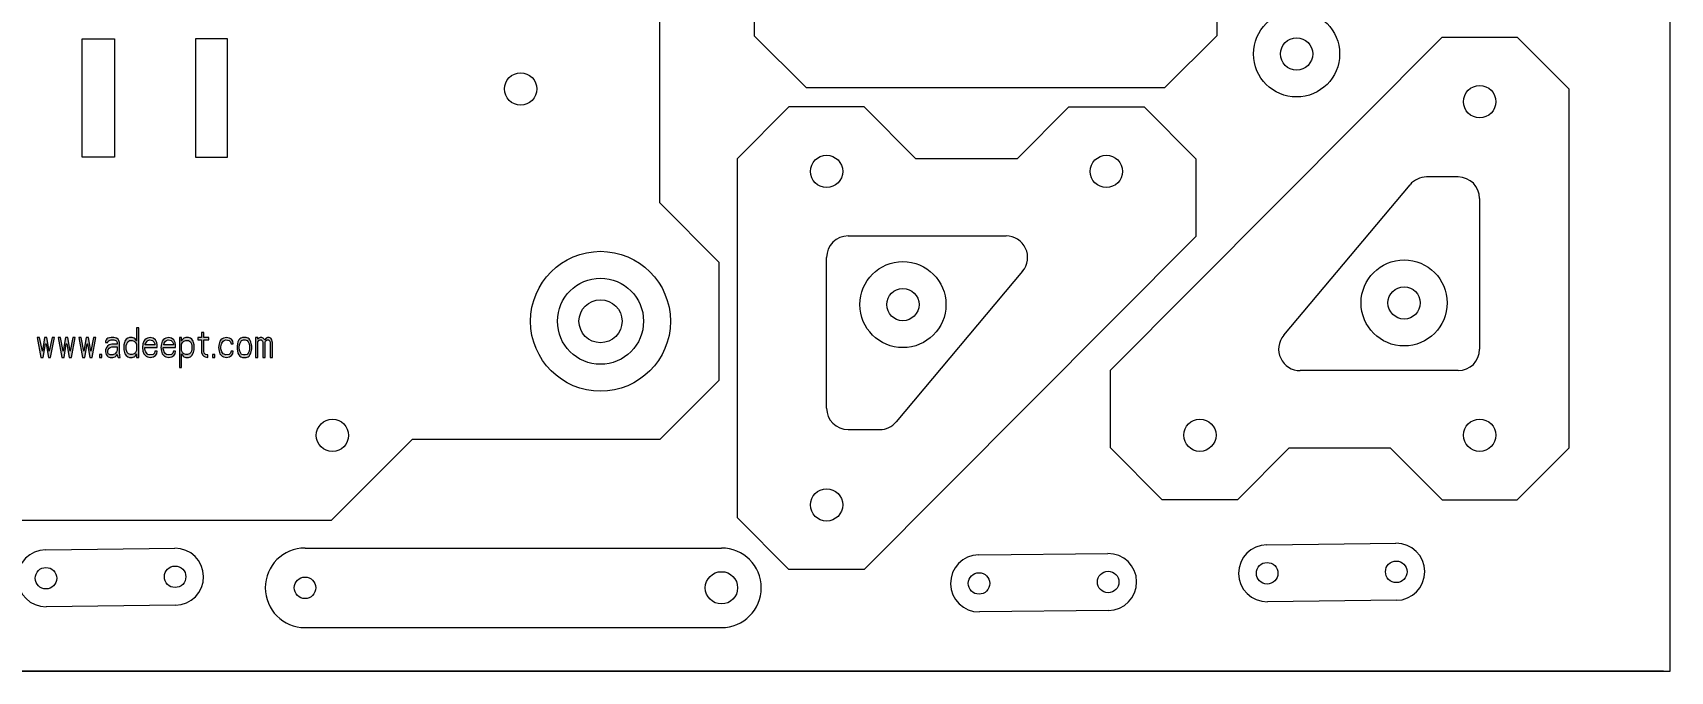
# Model space of a CAD drawing. Header units: millimetres. Extents: x 9121 to 9769, y -4282 to -3493.
# Drawn here: x 9234.3 to 9386.5, y -3815.6 to -3756.3 of the extents above; entities that cross this region are included whole.
import ezdxf

# ---------------------------------------------------------------- set-up
doc = ezdxf.new("R2010")
doc.units = ezdxf.units.MM
doc.header["$LTSCALE"] = 100
doc.header["$PDMODE"] = 3
doc.header["$PDSIZE"] = 8
doc.layers.get('0').update_dxf_attribs({"linetype": 'CONTINUOUS', "lineweight": 5})
doc.layers.get('Defpoints').update_dxf_attribs({"linetype": 'CONTINUOUS', "lineweight": 5})
doc.layers.add('细实线', color=7, linetype='CONTINUOUS', lineweight=5)
doc.styles.get("Standard").update_dxf_attribs({"font": 'iso.shx', "width": 0.85})
doc.dimstyles.new('ISO-25', dxfattribs={"dimtxt": 2.5, "dimasz": 2.5, "dimexe": 1.25, "dimexo": 0.625, "dimtad": 1, "dimtxsty": 'Standard', "dimcen": 2.5, "dimadec": 0, "dimazin": 0, "dimtfac": 1, "dimtmove": 0, "dimatfit": 3, "dimfxl": 1, "dimlwd": -1, "dimlwe": -1, "dimarcsym": 0})

# ---------------------------------------------------------------- blocks, each defined once
blk = doc.blocks.new('*D40')
at = {"layer": 'Defpoints', "color": 0, "transparency": 16777216}
for p in [(9386.52, -3665.64), (9124.13, -3815.64), (9386.52, -3815.64)]:
    blk.add_point(p, dxfattribs=at)
at = {"layer": '细实线', "color": 0, "transparency": 16777216}
for p, q in [((9385.9, -3665.64), (9122.88, -3665.64)), ((9124.13, -3668.14), (9124.13, -3813.14)), ((9385.9, -3815.64), (9122.88, -3815.64))]:
    blk.add_line(p, q, dxfattribs=at)
for points in [[(9123.71, -3668.14), (9124.54, -3668.14), (9124.13, -3665.64)], [(9123.71, -3813.14), (9124.54, -3813.14), (9124.13, -3815.64)]]:
    blk.add_solid(points, dxfattribs=at)
at = {"layer": '细实线', "color": 0, "transparency": 16777216, "insert": (9122.22, -3740.64), "char_height": 2.5, "attachment_point": 5, "rotation": 90}
blk.add_mtext('150', dxfattribs=at)

msp = doc.modelspace()

# ---------------------------------------------------------------- hatches: boundary and pattern name
h = msp.add_hatch(color=256)
h.dxf.hatch_style = 1
h.paths.add_polyline_path([(9235.454, -3784.612), (9235.24, -3785.896), (9234.983, -3784.612), (9234.768, -3784.612), (9235.111, -3786.48), (9235.326, -3786.48), (9235.54, -3785.196), (9235.583, -3785.196), (9235.797, -3786.48), (9236.012, -3786.48), (9236.355, -3784.612), (9236.14, -3784.612), (9235.883, -3785.896), (9235.669, -3784.612)])
h.paths.add_polyline_path([(9236.912, -3784.612), (9236.698, -3784.612), (9237.04, -3786.48), (9237.255, -3786.48), (9237.469, -3785.196), (9237.512, -3785.196), (9237.726, -3786.48), (9237.941, -3786.48), (9238.284, -3784.612), (9238.069, -3784.612), (9237.812, -3785.896), (9237.598, -3784.612), (9237.383, -3784.612), (9237.169, -3785.896)])
h.paths.add_polyline_path([(9238.841, -3784.612), (9238.627, -3784.612), (9238.97, -3786.48), (9239.184, -3786.48), (9239.398, -3785.196), (9239.441, -3785.196), (9239.656, -3786.48), (9239.87, -3786.48), (9240.213, -3784.612), (9239.999, -3784.612), (9239.741, -3785.896), (9239.527, -3784.612), (9239.313, -3784.612), (9239.098, -3785.896)])
h.paths.add_polyline_path([(9240.556, -3786.188), (9240.556, -3786.48), (9240.77, -3786.48), (9240.77, -3786.188)])
h.paths.add_polyline_path([(9241.285, -3785.429), (9241.199, -3785.546), (9241.113, -3785.779), (9241.113, -3785.954), (9241.156, -3786.188), (9241.285, -3786.363), (9241.37, -3786.421), (9241.542, -3786.48), (9241.799, -3786.48), (9242.013, -3786.421), (9242.142, -3786.305), (9242.185, -3786.188), (9242.228, -3786.363), (9242.271, -3786.48), (9242.485, -3786.48), (9242.442, -3786.305), (9242.399, -3786.013), (9242.399, -3785.079), (9242.356, -3784.904), (9242.271, -3784.787), (9242.142, -3784.67), (9241.885, -3784.612), (9241.628, -3784.612), (9241.327, -3784.67), (9241.242, -3784.729), (9241.156, -3784.845), (9241.113, -3784.962), (9241.113, -3785.079), (9241.327, -3785.079), (9241.37, -3784.962), (9241.456, -3784.904), (9241.628, -3784.845), (9241.885, -3784.845), (9242.056, -3784.904), (9242.142, -3784.962), (9242.185, -3785.079), (9242.185, -3785.254), (9241.713, -3785.254), (9241.456, -3785.312)])
h.paths.add_polyline_path([(9241.37, -3785.721), (9241.456, -3785.604), (9241.542, -3785.546), (9241.713, -3785.487), (9242.185, -3785.487), (9242.185, -3785.838), (9242.142, -3785.954), (9242.013, -3786.13), (9241.799, -3786.246), (9241.542, -3786.246), (9241.37, -3786.13), (9241.327, -3786.013), (9241.327, -3785.896)], flags=16)
h.paths.add_polyline_path([(9243.042, -3784.787), (9242.914, -3784.962), (9242.871, -3785.079), (9242.828, -3785.312), (9242.828, -3785.779), (9242.871, -3786.013), (9242.914, -3786.13), (9243.042, -3786.305), (9243.171, -3786.421), (9243.342, -3786.48), (9243.6, -3786.48), (9243.771, -3786.421), (9243.857, -3786.363), (9243.943, -3786.246), (9243.985, -3786.13), (9243.985, -3786.48), (9244.2, -3786.48), (9244.2, -3783.736), (9243.985, -3783.736), (9243.985, -3784.962), (9243.943, -3784.845), (9243.857, -3784.729), (9243.771, -3784.67), (9243.6, -3784.612), (9243.342, -3784.612), (9243.171, -3784.67)])
h.paths.add_polyline_path([(9243.171, -3785.02), (9243.342, -3784.904), (9243.6, -3784.904), (9243.771, -3784.962), (9243.9, -3785.079), (9243.985, -3785.254), (9243.985, -3785.838), (9243.9, -3786.013), (9243.771, -3786.13), (9243.6, -3786.188), (9243.428, -3786.188), (9243.257, -3786.13), (9243.128, -3786.013), (9243.042, -3785.721), (9243.042, -3785.371), (9243.085, -3785.196)], flags=16)
h.paths.add_polyline_path([(9244.671, -3784.962), (9244.586, -3785.196), (9244.543, -3785.546), (9244.586, -3785.896), (9244.671, -3786.13), (9244.757, -3786.246), (9244.886, -3786.363), (9245.014, -3786.421), (9245.272, -3786.48), (9245.572, -3786.421), (9245.743, -3786.305), (9245.872, -3786.13), (9245.915, -3785.896), (9245.7, -3785.896), (9245.657, -3786.071), (9245.529, -3786.188), (9245.229, -3786.246), (9245.057, -3786.188), (9244.971, -3786.13), (9244.843, -3785.954), (9244.8, -3785.838), (9244.757, -3785.663), (9244.757, -3785.546), (9245.915, -3785.546), (9245.915, -3785.312), (9245.872, -3785.079), (9245.743, -3784.845), (9245.529, -3784.67), (9245.272, -3784.612), (9245.014, -3784.67), (9244.886, -3784.729), (9244.757, -3784.845)])
h.paths.add_polyline_path([(9244.843, -3785.137), (9244.971, -3784.962), (9245.057, -3784.904), (9245.229, -3784.845), (9245.486, -3784.904), (9245.614, -3785.02), (9245.7, -3785.196), (9245.7, -3785.312), (9244.8, -3785.312), (9244.8, -3785.254)], flags=16)
h.paths.add_polyline_path([(9246.472, -3784.845), (9246.386, -3784.962), (9246.3, -3785.196), (9246.258, -3785.546), (9246.3, -3785.896), (9246.386, -3786.13), (9246.472, -3786.246), (9246.601, -3786.363), (9246.729, -3786.421), (9246.986, -3786.48), (9247.286, -3786.421), (9247.458, -3786.305), (9247.587, -3786.13), (9247.629, -3785.896), (9247.415, -3785.896), (9247.372, -3786.071), (9247.244, -3786.188), (9246.943, -3786.246), (9246.772, -3786.188), (9246.686, -3786.13), (9246.558, -3785.954), (9246.515, -3785.838), (9246.472, -3785.663), (9246.472, -3785.546), (9247.629, -3785.546), (9247.629, -3785.312), (9247.587, -3785.079), (9247.458, -3784.845), (9247.244, -3784.67), (9246.986, -3784.612), (9246.729, -3784.67), (9246.601, -3784.729)])
h.paths.add_polyline_path([(9246.515, -3785.312), (9246.515, -3785.254), (9246.558, -3785.137), (9246.686, -3784.962), (9246.772, -3784.904), (9246.943, -3784.845), (9247.201, -3784.904), (9247.329, -3785.02), (9247.415, -3785.196), (9247.415, -3785.312)], flags=16)
h.paths.add_polyline_path([(9248.573, -3784.612), (9248.401, -3784.67), (9248.315, -3784.729), (9248.23, -3784.845), (9248.187, -3784.962), (9248.187, -3784.612), (9247.972, -3784.612), (9247.972, -3787.414), (9248.187, -3787.414), (9248.187, -3786.13), (9248.23, -3786.246), (9248.315, -3786.363), (9248.401, -3786.421), (9248.573, -3786.48), (9248.83, -3786.48), (9249.001, -3786.421), (9249.13, -3786.305), (9249.301, -3786.013), (9249.344, -3785.779), (9249.344, -3785.312), (9249.301, -3785.079), (9249.258, -3784.962), (9249.13, -3784.787), (9249.001, -3784.67), (9248.83, -3784.612)])
h.paths.add_polyline_path([(9248.83, -3784.904), (9249.001, -3785.02), (9249.087, -3785.196), (9249.13, -3785.371), (9249.13, -3785.721), (9249.087, -3785.896), (9249.044, -3786.013), (9248.915, -3786.13), (9248.744, -3786.188), (9248.573, -3786.188), (9248.401, -3786.13), (9248.272, -3786.013), (9248.187, -3785.838), (9248.187, -3785.254), (9248.272, -3785.079), (9248.401, -3784.962), (9248.573, -3784.904)], flags=16)
h.paths.add_polyline_path([(9250.03, -3784.145), (9250.03, -3784.612), (9249.687, -3784.612), (9249.687, -3784.845), (9250.03, -3784.845), (9250.03, -3786.013), (9250.116, -3786.246), (9250.244, -3786.363), (9250.373, -3786.421), (9250.63, -3786.48), (9250.63, -3786.246), (9250.416, -3786.188), (9250.287, -3786.071), (9250.244, -3785.896), (9250.244, -3784.845), (9250.716, -3784.845), (9250.716, -3784.612), (9250.244, -3784.612), (9250.244, -3784.145)])
h.paths.add_polyline_path([(9251.059, -3786.188), (9251.059, -3786.48), (9251.273, -3786.48), (9251.273, -3786.188)])
h.paths.add_polyline_path([(9251.916, -3785.954), (9251.831, -3785.663), (9251.831, -3785.487), (9251.874, -3785.254), (9251.916, -3785.137), (9252.045, -3784.962), (9252.131, -3784.904), (9252.302, -3784.845), (9252.602, -3784.904), (9252.731, -3785.02), (9252.774, -3785.196), (9252.988, -3785.196), (9252.945, -3784.962), (9252.817, -3784.787), (9252.645, -3784.67), (9252.345, -3784.612), (9252.088, -3784.67), (9251.959, -3784.729), (9251.831, -3784.845), (9251.745, -3784.962), (9251.659, -3785.196), (9251.616, -3785.546), (9251.659, -3785.896), (9251.745, -3786.13), (9251.831, -3786.246), (9251.959, -3786.363), (9252.088, -3786.421), (9252.345, -3786.48), (9252.645, -3786.421), (9252.817, -3786.305), (9252.945, -3786.13), (9252.988, -3785.896), (9252.774, -3785.896), (9252.731, -3786.071), (9252.602, -3786.188), (9252.302, -3786.246), (9252.045, -3786.13)])
h.paths.add_polyline_path([(9253.588, -3784.729), (9253.503, -3784.845), (9253.417, -3785.02), (9253.374, -3785.196), (9253.331, -3785.429), (9253.331, -3785.663), (9253.417, -3786.071), (9253.503, -3786.246), (9253.588, -3786.363), (9253.674, -3786.421), (9253.846, -3786.48), (9254.189, -3786.48), (9254.36, -3786.421), (9254.446, -3786.363), (9254.531, -3786.246), (9254.617, -3786.071), (9254.703, -3785.663), (9254.703, -3785.429), (9254.66, -3785.196), (9254.617, -3785.02), (9254.531, -3784.845), (9254.446, -3784.729), (9254.36, -3784.67), (9254.189, -3784.612), (9253.846, -3784.612), (9253.674, -3784.67)])
h.paths.add_polyline_path([(9253.588, -3785.896), (9253.545, -3785.663), (9253.545, -3785.429), (9253.588, -3785.196), (9253.674, -3785.02), (9253.76, -3784.904), (9253.931, -3784.845), (9254.103, -3784.845), (9254.274, -3784.904), (9254.36, -3785.02), (9254.446, -3785.196), (9254.489, -3785.429), (9254.489, -3785.663), (9254.446, -3785.896), (9254.36, -3786.071), (9254.274, -3786.188), (9254.103, -3786.246), (9253.931, -3786.246), (9253.76, -3786.188), (9253.674, -3786.071)], flags=16)
h.paths.add_polyline_path([(9255.046, -3784.612), (9255.046, -3786.48), (9255.26, -3786.48), (9255.26, -3785.02), (9255.346, -3784.904), (9255.475, -3784.845), (9255.56, -3784.845), (9255.646, -3784.904), (9255.689, -3784.962), (9255.732, -3785.079), (9255.732, -3786.48), (9255.946, -3786.48), (9255.946, -3785.079), (9255.989, -3784.962), (9256.032, -3784.904), (9256.118, -3784.845), (9256.246, -3784.845), (9256.332, -3784.904), (9256.375, -3784.962), (9256.418, -3785.079), (9256.418, -3786.48), (9256.632, -3786.48), (9256.632, -3785.079), (9256.546, -3784.787), (9256.461, -3784.67), (9256.332, -3784.612), (9256.161, -3784.612), (9256.032, -3784.67), (9255.903, -3784.845), (9255.775, -3784.67), (9255.646, -3784.612), (9255.475, -3784.612), (9255.346, -3784.67), (9255.26, -3784.787), (9255.26, -3784.612)])

# ---------------------------------------------------------------- linework, layer by layer
for p, q in [((9238.943, -3767.859), (9238.943, -3756.859)), ((9238.943, -3756.859), (9241.943, -3756.859)), ((9241.943, -3756.859), (9241.943, -3767.859)), ((9252.458, -3756.859), (9249.458, -3756.859)), ((9249.458, -3756.859), (9249.458, -3767.859)), ((9252.458, -3767.859), (9252.458, -3756.859)), ((9241.943, -3767.859), (9238.943, -3767.859)), ((9249.458, -3767.859), (9252.458, -3767.859))]:
    msp.add_line(p, q)
at = {"linetype": 'Continuous'}
for p, q in [((9243.985, -3783.736), (9243.985, -3784.962)), ((9244.2, -3783.736), (9243.985, -3783.736)), ((9244.2, -3786.48), (9244.2, -3783.736)), ((9250.244, -3784.145), (9250.03, -3784.145)), ((9250.03, -3784.145), (9250.03, -3784.612)), ((9250.244, -3784.612), (9250.244, -3784.145)), ((9234.768, -3784.612), (9235.111, -3786.48)), ((9234.983, -3784.612), (9234.768, -3784.612)), ((9235.24, -3785.896), (9234.983, -3784.612)), ((9235.454, -3784.612), (9235.24, -3785.896)), ((9235.326, -3786.48), (9235.54, -3785.196)), ((9235.669, -3784.612), (9235.454, -3784.612)), ((9235.54, -3785.196), (9235.583, -3785.196)), ((9235.583, -3785.196), (9235.797, -3786.48)), ((9235.883, -3785.896), (9235.669, -3784.612)), ((9236.14, -3784.612), (9235.883, -3785.896)), ((9236.012, -3786.48), (9236.355, -3784.612)), ((9236.355, -3784.612), (9236.14, -3784.612)), ((9236.698, -3784.612), (9237.04, -3786.48)), ((9236.912, -3784.612), (9236.698, -3784.612)), ((9237.169, -3785.896), (9236.912, -3784.612)), ((9237.383, -3784.612), (9237.169, -3785.896)), ((9237.255, -3786.48), (9237.469, -3785.196)), ((9237.598, -3784.612), (9237.383, -3784.612)), ((9237.469, -3785.196), (9237.512, -3785.196)), ((9237.512, -3785.196), (9237.726, -3786.48)), ((9237.812, -3785.896), (9237.598, -3784.612)), ((9238.069, -3784.612), (9237.812, -3785.896)), ((9237.941, -3786.48), (9238.284, -3784.612)), ((9238.284, -3784.612), (9238.069, -3784.612)), ((9238.627, -3784.612), (9238.97, -3786.48)), ((9238.841, -3784.612), (9238.627, -3784.612)), ((9239.098, -3785.896), (9238.841, -3784.612)), ((9239.313, -3784.612), (9239.098, -3785.896)), ((9239.184, -3786.48), (9239.398, -3785.196)), ((9239.527, -3784.612), (9239.313, -3784.612)), ((9239.398, -3785.196), (9239.441, -3785.196)), ((9239.441, -3785.196), (9239.656, -3786.48)), ((9239.741, -3785.896), (9239.527, -3784.612)), ((9239.999, -3784.612), (9239.741, -3785.896)), ((9239.87, -3786.48), (9240.213, -3784.612)), ((9240.213, -3784.612), (9239.999, -3784.612)), ((9241.156, -3784.845), (9241.113, -3784.962)), ((9241.113, -3784.962), (9241.113, -3785.079)), ((9241.113, -3785.079), (9241.327, -3785.079)), ((9241.199, -3785.546), (9241.113, -3785.779)), ((9241.113, -3785.779), (9241.113, -3785.954)), ((9241.113, -3785.954), (9241.156, -3786.188)), ((9241.242, -3784.729), (9241.156, -3784.845)), ((9241.285, -3785.429), (9241.199, -3785.546)), ((9241.327, -3784.67), (9241.242, -3784.729)), ((9241.456, -3785.312), (9241.285, -3785.429)), ((9241.628, -3784.612), (9241.327, -3784.67)), ((9241.327, -3785.079), (9241.37, -3784.962)), ((9241.327, -3785.896), (9241.37, -3785.721)), ((9241.327, -3786.013), (9241.327, -3785.896)), ((9241.37, -3786.13), (9241.327, -3786.013)), ((9241.37, -3784.962), (9241.456, -3784.904)), ((9241.37, -3785.721), (9241.456, -3785.604)), ((9241.456, -3784.904), (9241.628, -3784.845)), ((9241.713, -3785.254), (9241.456, -3785.312)), ((9241.456, -3785.604), (9241.542, -3785.546)), ((9241.542, -3785.546), (9241.713, -3785.487)), ((9241.885, -3784.612), (9241.628, -3784.612)), ((9241.628, -3784.845), (9241.885, -3784.845)), ((9242.185, -3785.254), (9241.713, -3785.254)), ((9241.713, -3785.487), (9242.185, -3785.487)), ((9242.142, -3784.67), (9241.885, -3784.612)), ((9241.885, -3784.845), (9242.056, -3784.904)), ((9242.142, -3785.954), (9242.013, -3786.13)), ((9242.056, -3784.904), (9242.142, -3784.962)), ((9242.271, -3784.787), (9242.142, -3784.67)), ((9242.142, -3784.962), (9242.185, -3785.079)), ((9242.185, -3785.838), (9242.142, -3785.954)), ((9242.185, -3785.079), (9242.185, -3785.254)), ((9242.185, -3785.487), (9242.185, -3785.838)), ((9242.356, -3784.904), (9242.271, -3784.787)), ((9242.399, -3785.079), (9242.356, -3784.904)), ((9242.399, -3786.013), (9242.399, -3785.079)), ((9242.442, -3786.305), (9242.399, -3786.013)), ((9242.871, -3785.079), (9242.828, -3785.312)), ((9242.828, -3785.312), (9242.828, -3785.779)), ((9242.828, -3785.779), (9242.871, -3786.013)), ((9242.914, -3784.962), (9242.871, -3785.079)), ((9242.871, -3786.013), (9242.914, -3786.13)), ((9243.042, -3784.787), (9242.914, -3784.962)), ((9243.171, -3784.67), (9243.042, -3784.787)), ((9243.042, -3785.371), (9243.085, -3785.196)), ((9243.042, -3785.721), (9243.042, -3785.371)), ((9243.128, -3786.013), (9243.042, -3785.721)), ((9243.085, -3785.196), (9243.171, -3785.02)), ((9243.257, -3786.13), (9243.128, -3786.013)), ((9243.342, -3784.612), (9243.171, -3784.67)), ((9243.171, -3785.02), (9243.342, -3784.904)), ((9243.6, -3784.612), (9243.342, -3784.612)), ((9243.342, -3784.904), (9243.6, -3784.904)), ((9243.771, -3784.67), (9243.6, -3784.612)), ((9243.6, -3784.904), (9243.771, -3784.962)), ((9243.857, -3784.729), (9243.771, -3784.67)), ((9243.771, -3784.962), (9243.9, -3785.079)), ((9243.9, -3786.013), (9243.771, -3786.13)), ((9243.943, -3784.845), (9243.857, -3784.729)), ((9243.9, -3785.079), (9243.985, -3785.254)), ((9243.985, -3785.838), (9243.9, -3786.013)), ((9243.985, -3784.962), (9243.943, -3784.845)), ((9243.985, -3785.254), (9243.985, -3785.838)), ((9244.586, -3785.196), (9244.543, -3785.546)), ((9244.543, -3785.546), (9244.586, -3785.896)), ((9244.671, -3784.962), (9244.586, -3785.196)), ((9244.586, -3785.896), (9244.671, -3786.13)), ((9244.757, -3784.845), (9244.671, -3784.962)), ((9244.886, -3784.729), (9244.757, -3784.845)), ((9244.757, -3785.663), (9244.757, -3785.546)), ((9244.757, -3785.546), (9245.915, -3785.546)), ((9244.8, -3785.838), (9244.757, -3785.663)), ((9244.8, -3785.254), (9244.843, -3785.137)), ((9244.8, -3785.312), (9244.8, -3785.254)), ((9245.7, -3785.312), (9244.8, -3785.312)), ((9244.843, -3785.954), (9244.8, -3785.838)), ((9244.843, -3785.137), (9244.971, -3784.962)), ((9244.971, -3786.13), (9244.843, -3785.954)), ((9245.014, -3784.67), (9244.886, -3784.729)), ((9244.971, -3784.962), (9245.057, -3784.904)), ((9245.272, -3784.612), (9245.014, -3784.67)), ((9245.057, -3784.904), (9245.229, -3784.845)), ((9245.229, -3784.845), (9245.486, -3784.904)), ((9245.529, -3784.67), (9245.272, -3784.612)), ((9245.486, -3784.904), (9245.614, -3785.02)), ((9245.743, -3784.845), (9245.529, -3784.67)), ((9245.614, -3785.02), (9245.7, -3785.196)), ((9245.7, -3785.896), (9245.657, -3786.071)), ((9245.7, -3785.196), (9245.7, -3785.312)), ((9245.915, -3785.896), (9245.7, -3785.896)), ((9245.872, -3785.079), (9245.743, -3784.845)), ((9245.915, -3785.312), (9245.872, -3785.079)), ((9245.872, -3786.13), (9245.915, -3785.896)), ((9245.915, -3785.546), (9245.915, -3785.312)), ((9246.3, -3785.196), (9246.258, -3785.546)), ((9246.258, -3785.546), (9246.3, -3785.896)), ((9246.386, -3784.962), (9246.3, -3785.196)), ((9246.3, -3785.896), (9246.386, -3786.13)), ((9246.472, -3784.845), (9246.386, -3784.962)), ((9246.601, -3784.729), (9246.472, -3784.845)), ((9246.472, -3785.546), (9247.629, -3785.546)), ((9246.472, -3785.663), (9246.472, -3785.546)), ((9246.515, -3785.838), (9246.472, -3785.663)), ((9246.515, -3785.254), (9246.558, -3785.137)), ((9246.515, -3785.312), (9246.515, -3785.254)), ((9247.415, -3785.312), (9246.515, -3785.312)), ((9246.558, -3785.954), (9246.515, -3785.838)), ((9246.558, -3785.137), (9246.686, -3784.962)), ((9246.686, -3786.13), (9246.558, -3785.954)), ((9246.729, -3784.67), (9246.601, -3784.729)), ((9246.686, -3784.962), (9246.772, -3784.904)), ((9246.986, -3784.612), (9246.729, -3784.67)), ((9246.772, -3784.904), (9246.943, -3784.845)), ((9246.943, -3784.845), (9247.201, -3784.904)), ((9247.244, -3784.67), (9246.986, -3784.612)), ((9247.201, -3784.904), (9247.329, -3785.02)), ((9247.458, -3784.845), (9247.244, -3784.67)), ((9247.329, -3785.02), (9247.415, -3785.196)), ((9247.415, -3785.896), (9247.372, -3786.071)), ((9247.415, -3785.196), (9247.415, -3785.312)), ((9247.629, -3785.896), (9247.415, -3785.896)), ((9247.587, -3785.079), (9247.458, -3784.845)), ((9247.629, -3785.312), (9247.587, -3785.079)), ((9247.587, -3786.13), (9247.629, -3785.896)), ((9247.629, -3785.546), (9247.629, -3785.312)), ((9248.187, -3784.612), (9247.972, -3784.612)), ((9247.972, -3784.612), (9247.972, -3787.414)), ((9248.187, -3784.962), (9248.187, -3784.612)), ((9248.23, -3784.845), (9248.187, -3784.962)), ((9248.187, -3785.254), (9248.272, -3785.079)), ((9248.187, -3785.838), (9248.187, -3785.254)), ((9248.272, -3786.013), (9248.187, -3785.838)), ((9248.315, -3784.729), (9248.23, -3784.845)), ((9248.272, -3785.079), (9248.401, -3784.962)), ((9248.401, -3786.13), (9248.272, -3786.013)), ((9248.401, -3784.67), (9248.315, -3784.729)), ((9248.573, -3784.612), (9248.401, -3784.67)), ((9248.401, -3784.962), (9248.573, -3784.904)), ((9248.83, -3784.612), (9248.573, -3784.612)), ((9248.573, -3784.904), (9248.83, -3784.904)), ((9249.001, -3784.67), (9248.83, -3784.612)), ((9248.83, -3784.904), (9249.001, -3785.02)), ((9249.044, -3786.013), (9248.915, -3786.13)), ((9249.13, -3784.787), (9249.001, -3784.67)), ((9249.001, -3785.02), (9249.087, -3785.196)), ((9249.087, -3785.896), (9249.044, -3786.013)), ((9249.087, -3785.196), (9249.13, -3785.371)), ((9249.13, -3785.721), (9249.087, -3785.896)), ((9249.258, -3784.962), (9249.13, -3784.787)), ((9249.13, -3785.371), (9249.13, -3785.721)), ((9249.13, -3786.305), (9249.301, -3786.013)), ((9249.301, -3785.079), (9249.258, -3784.962)), ((9249.344, -3785.312), (9249.301, -3785.079)), ((9249.301, -3786.013), (9249.344, -3785.779)), ((9249.344, -3785.779), (9249.344, -3785.312)), ((9250.03, -3784.612), (9249.687, -3784.612)), ((9249.687, -3784.612), (9249.687, -3784.845)), ((9249.687, -3784.845), (9250.03, -3784.845)), ((9250.03, -3784.845), (9250.03, -3786.013)), ((9250.03, -3786.013), (9250.116, -3786.246)), ((9250.716, -3784.612), (9250.244, -3784.612)), ((9250.244, -3784.845), (9250.716, -3784.845)), ((9250.244, -3785.896), (9250.244, -3784.845)), ((9250.287, -3786.071), (9250.244, -3785.896)), ((9250.716, -3784.845), (9250.716, -3784.612)), ((9251.659, -3785.196), (9251.616, -3785.546)), ((9251.616, -3785.546), (9251.659, -3785.896)), ((9251.745, -3784.962), (9251.659, -3785.196)), ((9251.659, -3785.896), (9251.745, -3786.13)), ((9251.831, -3784.845), (9251.745, -3784.962)), ((9251.959, -3784.729), (9251.831, -3784.845)), ((9251.831, -3785.487), (9251.874, -3785.254)), ((9251.831, -3785.663), (9251.831, -3785.487)), ((9251.916, -3785.954), (9251.831, -3785.663)), ((9251.874, -3785.254), (9251.916, -3785.137)), ((9251.916, -3785.137), (9252.045, -3784.962)), ((9252.045, -3786.13), (9251.916, -3785.954)), ((9252.088, -3784.67), (9251.959, -3784.729)), ((9252.045, -3784.962), (9252.131, -3784.904)), ((9252.345, -3784.612), (9252.088, -3784.67)), ((9252.131, -3784.904), (9252.302, -3784.845)), ((9252.302, -3784.845), (9252.602, -3784.904)), ((9252.645, -3784.67), (9252.345, -3784.612)), ((9252.602, -3784.904), (9252.731, -3785.02)), ((9252.817, -3784.787), (9252.645, -3784.67)), ((9252.731, -3785.02), (9252.774, -3785.196)), ((9252.774, -3785.896), (9252.731, -3786.071)), ((9252.774, -3785.196), (9252.988, -3785.196)), ((9252.988, -3785.896), (9252.774, -3785.896)), ((9252.945, -3784.962), (9252.817, -3784.787)), ((9252.988, -3785.196), (9252.945, -3784.962)), ((9252.945, -3786.13), (9252.988, -3785.896)), ((9253.374, -3785.196), (9253.331, -3785.429)), ((9253.331, -3785.429), (9253.331, -3785.663)), ((9253.331, -3785.663), (9253.417, -3786.071)), ((9253.417, -3785.02), (9253.374, -3785.196)), ((9253.503, -3784.845), (9253.417, -3785.02)), ((9253.588, -3784.729), (9253.503, -3784.845)), ((9253.545, -3785.429), (9253.588, -3785.196)), ((9253.545, -3785.663), (9253.545, -3785.429)), ((9253.588, -3785.896), (9253.545, -3785.663)), ((9253.674, -3784.67), (9253.588, -3784.729)), ((9253.588, -3785.196), (9253.674, -3785.02)), ((9253.674, -3786.071), (9253.588, -3785.896)), ((9253.846, -3784.612), (9253.674, -3784.67)), ((9253.674, -3785.02), (9253.76, -3784.904)), ((9253.76, -3784.904), (9253.931, -3784.845)), ((9254.189, -3784.612), (9253.846, -3784.612)), ((9253.931, -3784.845), (9254.103, -3784.845)), ((9254.103, -3784.845), (9254.274, -3784.904)), ((9254.36, -3784.67), (9254.189, -3784.612)), ((9254.274, -3784.904), (9254.36, -3785.02)), ((9254.446, -3784.729), (9254.36, -3784.67)), ((9254.36, -3785.02), (9254.446, -3785.196)), ((9254.446, -3785.896), (9254.36, -3786.071)), ((9254.531, -3784.845), (9254.446, -3784.729)), ((9254.446, -3785.196), (9254.489, -3785.429)), ((9254.489, -3785.663), (9254.446, -3785.896)), ((9254.489, -3785.429), (9254.489, -3785.663)), ((9254.617, -3785.02), (9254.531, -3784.845)), ((9254.66, -3785.196), (9254.617, -3785.02)), ((9254.617, -3786.071), (9254.703, -3785.663)), ((9254.703, -3785.429), (9254.66, -3785.196)), ((9254.703, -3785.663), (9254.703, -3785.429)), ((9255.26, -3784.612), (9255.046, -3784.612)), ((9255.046, -3784.612), (9255.046, -3786.48)), ((9255.26, -3784.787), (9255.26, -3784.612)), ((9255.346, -3784.67), (9255.26, -3784.787)), ((9255.26, -3785.02), (9255.346, -3784.904)), ((9255.26, -3786.48), (9255.26, -3785.02)), ((9255.475, -3784.612), (9255.346, -3784.67)), ((9255.346, -3784.904), (9255.475, -3784.845)), ((9255.646, -3784.612), (9255.475, -3784.612)), ((9255.475, -3784.845), (9255.56, -3784.845)), ((9255.56, -3784.845), (9255.646, -3784.904)), ((9255.775, -3784.67), (9255.646, -3784.612)), ((9255.646, -3784.904), (9255.689, -3784.962)), ((9255.689, -3784.962), (9255.732, -3785.079)), ((9255.732, -3785.079), (9255.732, -3786.48)), ((9255.903, -3784.845), (9255.775, -3784.67)), ((9256.032, -3784.67), (9255.903, -3784.845)), ((9255.946, -3785.079), (9255.989, -3784.962)), ((9255.946, -3786.48), (9255.946, -3785.079)), ((9255.989, -3784.962), (9256.032, -3784.904)), ((9256.161, -3784.612), (9256.032, -3784.67)), ((9256.032, -3784.904), (9256.118, -3784.845)), ((9256.118, -3784.845), (9256.246, -3784.845)), ((9256.332, -3784.612), (9256.161, -3784.612)), ((9256.246, -3784.845), (9256.332, -3784.904)), ((9256.461, -3784.67), (9256.332, -3784.612)), ((9256.332, -3784.904), (9256.375, -3784.962)), ((9256.375, -3784.962), (9256.418, -3785.079)), ((9256.418, -3785.079), (9256.418, -3786.48)), ((9256.546, -3784.787), (9256.461, -3784.67)), ((9256.632, -3785.079), (9256.546, -3784.787)), ((9256.632, -3786.48), (9256.632, -3785.079)), ((9235.111, -3786.48), (9235.326, -3786.48)), ((9235.797, -3786.48), (9236.012, -3786.48)), ((9237.04, -3786.48), (9237.255, -3786.48)), ((9237.726, -3786.48), (9237.941, -3786.48)), ((9238.97, -3786.48), (9239.184, -3786.48)), ((9239.656, -3786.48), (9239.87, -3786.48)), ((9240.556, -3786.188), (9240.556, -3786.48)), ((9240.77, -3786.188), (9240.556, -3786.188)), ((9240.556, -3786.48), (9240.77, -3786.48)), ((9240.77, -3786.48), (9240.77, -3786.188)), ((9241.156, -3786.188), (9241.285, -3786.363)), ((9241.285, -3786.363), (9241.37, -3786.421)), ((9241.542, -3786.246), (9241.37, -3786.13)), ((9241.37, -3786.421), (9241.542, -3786.48)), ((9241.799, -3786.246), (9241.542, -3786.246)), ((9241.542, -3786.48), (9241.799, -3786.48)), ((9242.013, -3786.13), (9241.799, -3786.246)), ((9241.799, -3786.48), (9242.013, -3786.421)), ((9242.013, -3786.421), (9242.142, -3786.305)), ((9242.142, -3786.305), (9242.185, -3786.188)), ((9242.185, -3786.188), (9242.228, -3786.363)), ((9242.228, -3786.363), (9242.271, -3786.48)), ((9242.271, -3786.48), (9242.485, -3786.48)), ((9242.485, -3786.48), (9242.442, -3786.305)), ((9242.914, -3786.13), (9243.042, -3786.305)), ((9243.042, -3786.305), (9243.171, -3786.421)), ((9243.171, -3786.421), (9243.342, -3786.48)), ((9243.428, -3786.188), (9243.257, -3786.13)), ((9243.342, -3786.48), (9243.6, -3786.48)), ((9243.6, -3786.188), (9243.428, -3786.188)), ((9243.771, -3786.13), (9243.6, -3786.188)), ((9243.6, -3786.48), (9243.771, -3786.421)), ((9243.771, -3786.421), (9243.857, -3786.363)), ((9243.857, -3786.363), (9243.943, -3786.246)), ((9243.943, -3786.246), (9243.985, -3786.13)), ((9243.985, -3786.13), (9243.985, -3786.48)), ((9243.985, -3786.48), (9244.2, -3786.48)), ((9244.671, -3786.13), (9244.757, -3786.246)), ((9244.757, -3786.246), (9244.886, -3786.363)), ((9244.886, -3786.363), (9245.014, -3786.421)), ((9245.057, -3786.188), (9244.971, -3786.13)), ((9245.014, -3786.421), (9245.272, -3786.48)), ((9245.229, -3786.246), (9245.057, -3786.188)), ((9245.529, -3786.188), (9245.229, -3786.246)), ((9245.272, -3786.48), (9245.572, -3786.421)), ((9245.657, -3786.071), (9245.529, -3786.188)), ((9245.572, -3786.421), (9245.743, -3786.305)), ((9245.743, -3786.305), (9245.872, -3786.13)), ((9246.386, -3786.13), (9246.472, -3786.246)), ((9246.472, -3786.246), (9246.601, -3786.363)), ((9246.601, -3786.363), (9246.729, -3786.421)), ((9246.772, -3786.188), (9246.686, -3786.13)), ((9246.729, -3786.421), (9246.986, -3786.48)), ((9246.943, -3786.246), (9246.772, -3786.188)), ((9247.244, -3786.188), (9246.943, -3786.246)), ((9246.986, -3786.48), (9247.286, -3786.421)), ((9247.372, -3786.071), (9247.244, -3786.188)), ((9247.286, -3786.421), (9247.458, -3786.305)), ((9247.458, -3786.305), (9247.587, -3786.13)), ((9247.972, -3787.414), (9248.187, -3787.414)), ((9248.187, -3786.13), (9248.23, -3786.246)), ((9248.187, -3787.414), (9248.187, -3786.13)), ((9248.23, -3786.246), (9248.315, -3786.363)), ((9248.315, -3786.363), (9248.401, -3786.421)), ((9248.573, -3786.188), (9248.401, -3786.13)), ((9248.401, -3786.421), (9248.573, -3786.48)), ((9248.744, -3786.188), (9248.573, -3786.188)), ((9248.573, -3786.48), (9248.83, -3786.48)), ((9248.915, -3786.13), (9248.744, -3786.188)), ((9248.83, -3786.48), (9249.001, -3786.421)), ((9249.001, -3786.421), (9249.13, -3786.305)), ((9250.116, -3786.246), (9250.244, -3786.363)), ((9250.244, -3786.363), (9250.373, -3786.421)), ((9250.416, -3786.188), (9250.287, -3786.071)), ((9250.373, -3786.421), (9250.63, -3786.48)), ((9250.63, -3786.246), (9250.416, -3786.188)), ((9250.63, -3786.48), (9250.63, -3786.246)), ((9251.273, -3786.188), (9251.059, -3786.188)), ((9251.059, -3786.188), (9251.059, -3786.48)), ((9251.059, -3786.48), (9251.273, -3786.48)), ((9251.273, -3786.48), (9251.273, -3786.188)), ((9251.745, -3786.13), (9251.831, -3786.246)), ((9251.831, -3786.246), (9251.959, -3786.363)), ((9251.959, -3786.363), (9252.088, -3786.421)), ((9252.302, -3786.246), (9252.045, -3786.13)), ((9252.088, -3786.421), (9252.345, -3786.48)), ((9252.602, -3786.188), (9252.302, -3786.246)), ((9252.345, -3786.48), (9252.645, -3786.421)), ((9252.731, -3786.071), (9252.602, -3786.188)), ((9252.645, -3786.421), (9252.817, -3786.305)), ((9252.817, -3786.305), (9252.945, -3786.13)), ((9253.417, -3786.071), (9253.503, -3786.246)), ((9253.503, -3786.246), (9253.588, -3786.363)), ((9253.588, -3786.363), (9253.674, -3786.421)), ((9253.76, -3786.188), (9253.674, -3786.071)), ((9253.674, -3786.421), (9253.846, -3786.48)), ((9253.931, -3786.246), (9253.76, -3786.188)), ((9253.846, -3786.48), (9254.189, -3786.48)), ((9254.103, -3786.246), (9253.931, -3786.246)), ((9254.274, -3786.188), (9254.103, -3786.246)), ((9254.189, -3786.48), (9254.36, -3786.421)), ((9254.36, -3786.071), (9254.274, -3786.188)), ((9254.36, -3786.421), (9254.446, -3786.363)), ((9254.446, -3786.363), (9254.531, -3786.246)), ((9254.531, -3786.246), (9254.617, -3786.071)), ((9255.046, -3786.48), (9255.26, -3786.48)), ((9255.732, -3786.48), (9255.946, -3786.48)), ((9256.418, -3786.48), (9256.632, -3786.48))]:
    msp.add_line(p, q, dxfattribs=at)
at = {"layer": '细实线'}
for p, q in [((9301.394, -3749.571), (9301.394, -3756.571)), ((9344.394, -3749.571), (9344.394, -3756.571)), ((9292.61, -3772.109), (9292.61, -3755.109)), ((9306.221, -3761.376), (9301.394, -3756.571)), ((9334.505, -3787.65), (9365.31, -3756.702)), ((9339.567, -3761.376), (9344.394, -3756.571)), ((9365.31, -3756.702), (9372.31, -3756.702)), ((9377.114, -3761.529), (9372.31, -3756.702)), ((9306.221, -3761.376), (9339.567, -3761.376)), ((9377.114, -3794.876), (9377.114, -3761.529)), ((9299.815, -3768.009), (9304.62, -3763.182)), ((9311.62, -3763.182), (9304.62, -3763.182)), ((9316.424, -3768.009), (9311.62, -3763.182)), ((9325.815, -3768.009), (9330.62, -3763.182)), ((9330.62, -3763.182), (9337.62, -3763.182)), ((9342.424, -3768.009), (9337.62, -3763.182)), ((9299.815, -3768.009), (9299.815, -3801.355)), ((9325.815, -3768.009), (9316.424, -3768.009)), ((9342.424, -3768.009), (9342.424, -3775.235)), ((9350.597, -3784.417), (9362.339, -3770.417)), ((9366.81, -3769.702), (9363.872, -3769.702)), ((9292.61, -3772.109), (9298.11, -3777.609)), ((9368.81, -3771.702), (9368.81, -3785.702)), ((9310.12, -3775.182), (9324.8, -3775.182)), ((9342.424, -3775.235), (9311.62, -3806.182)), ((9298.11, -3777.609), (9298.11, -3788.609)), ((9308.12, -3791.182), (9308.12, -3777.182)), ((9326.332, -3778.467), (9314.59, -3792.467)), ((9292.61, -3794.109), (9298.11, -3788.609)), ((9334.505, -3794.876), (9334.505, -3787.65)), ((9366.81, -3787.702), (9352.13, -3787.702)), ((9310.12, -3793.182), (9313.058, -3793.182)), ((9262.11, -3801.609), (9269.61, -3794.109)), ((9292.61, -3794.109), (9269.61, -3794.109)), ((9334.505, -3794.876), (9339.31, -3799.702)), ((9351.114, -3794.876), (9346.31, -3799.702)), ((9351.114, -3794.876), (9360.505, -3794.876)), ((9360.505, -3794.876), (9365.31, -3799.702)), ((9377.114, -3794.876), (9372.31, -3799.702)), ((9346.31, -3799.702), (9339.31, -3799.702)), ((9365.31, -3799.702), (9372.31, -3799.702)), ((9229.29, -3801.609), (9262.11, -3801.609)), ((9299.815, -3801.355), (9304.62, -3806.182)), ((9235.549, -3804.342), (9247.548, -3804.208)), ((9259.651, -3804.184), (9298.351, -3804.184)), ((9349.03, -3803.881), (9361.029, -3803.747)), ((9322.256, -3804.829), (9334.255, -3804.696)), ((9311.62, -3806.182), (9304.62, -3806.182)), ((9247.607, -3809.508), (9235.608, -3809.642)), ((9334.314, -3809.995), (9322.315, -3810.129)), ((9361.088, -3809.047), (9349.089, -3809.18)), ((9259.651, -3811.584), (9298.351, -3811.584))]:
    msp.add_line(p, q, dxfattribs=at)
msp.add_lwpolyline([(9186.521, -3815.639), (9386.521, -3815.639), (9386.521, -3665.639), (9186.521, -3665.639)], close=True, dxfattribs=at)
for centre, radius in [((9351.797, -3758.267), 4), ((9351.797, -3758.267), 1.5), ((9279.686, -3761.519), 1.5), ((9368.81, -3762.702), 1.5), ((9308.12, -3769.182), 1.5), ((9334.12, -3769.182), 1.5), ((9287.11, -3783.109), 6.5), ((9315.211, -3781.563), 4), ((9361.79, -3781.406), 4), ((9287.11, -3783.109), 4), ((9361.79, -3781.406), 1.5), ((9287.11, -3783.109), 2), ((9315.211, -3781.563), 1.5), ((9262.2, -3793.717), 1.5), ((9342.81, -3793.702), 1.5), ((9368.81, -3793.702), 1.5), ((9308.12, -3800.182), 1.5), ((9349.059, -3806.53), 1), ((9361.058, -3806.397), 1), ((9235.578, -3806.992), 1), ((9247.577, -3806.858), 1), ((9259.651, -3807.884), 1), ((9298.351, -3807.884), 1.5), ((9322.286, -3807.479), 1), ((9334.285, -3807.345), 1)]:
    msp.add_circle(centre, radius, dxfattribs=at)
for centre, radius, start, end in [((9363.872, -3771.702), 2, 90, 140.01311), ((9366.81, -3771.702), 2, 360, 90), ((9310.12, -3777.182), 2, 90, 180), ((9324.8, -3777.182), 2, 320.01311, 90), ((9352.13, -3785.702), 2, 140.01311, 270), ((9366.81, -3785.702), 2, 270, 360), ((9310.12, -3791.182), 2, 180, 270), ((9313.058, -3791.182), 2, 270, 320.01311), ((9247.577, -3806.858), 2.65, 270.63768, 90.63768), ((9259.651, -3807.884), 3.7, 90, 270), ((9298.351, -3807.884), 3.7, 270, 90), ((9349.059, -3806.53), 2.65, 90.63768, 270.63768), ((9361.058, -3806.397), 2.65, 270.63768, 90.63768), ((9235.578, -3806.992), 2.65, 90.63768, 270.63768), ((9322.286, -3807.479), 2.65, 90.63768, 270.63768), ((9334.285, -3807.345), 2.65, 270.63768, 90.63768)]:
    msp.add_arc(centre, radius, start, end, dxfattribs=at)

# ---------------------------------------------------------------- dimensions: what is measured, and where the dimension line sits
dim = msp.add_linear_dim(base=(9124.125, -3815.639), p1=(9386.521, -3665.639), p2=(9386.521, -3815.639), angle=90, dimstyle='ISO-25', dxfattribs=at)
dim.commit()
dim.dimension.update_dxf_attribs({"geometry": '*D40', "text_midpoint": (9122.216, -3740.639)})

doc.saveas('drawing.dxf')
